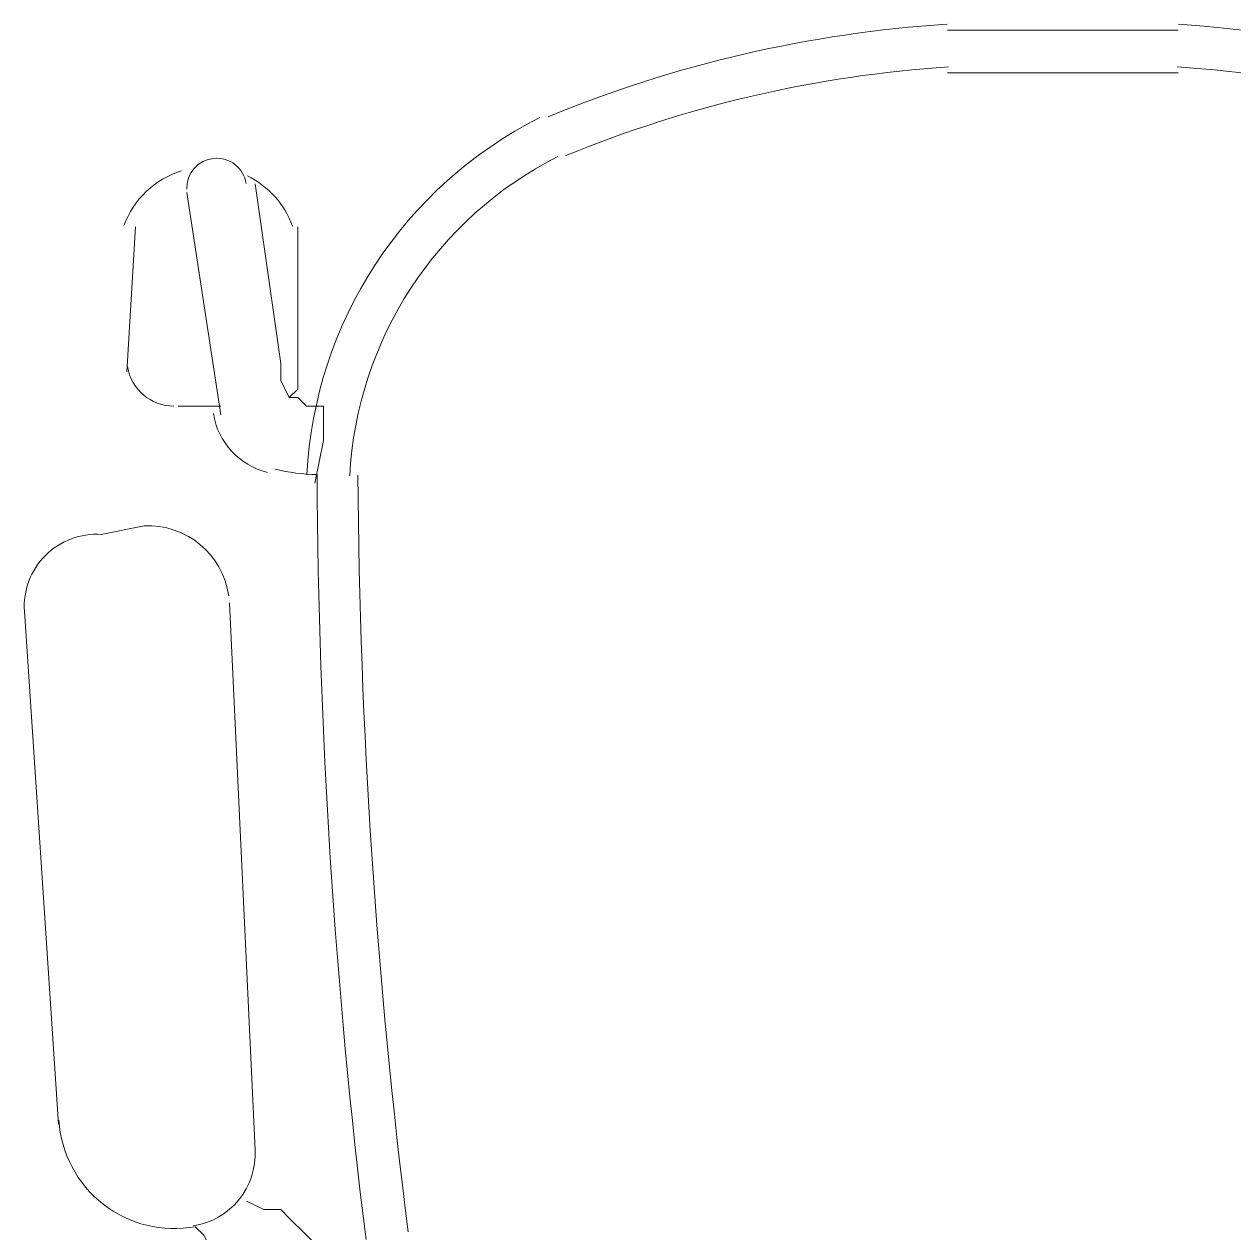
# Model space of a CAD drawing. Header units: metres. Extents: x 29 to 86.9, y -23.2 to 39.7.
# Drawn here: x 77.2101 to 77.5562, y -15.7975 to -15.4516 of the extents above; entities that cross this region are included whole.
import ezdxf

# ---------------------------------------------------------------- set-up
doc = ezdxf.new("R2010")
doc.units = ezdxf.units.M
doc.header["$LTSCALE"] = 100
doc.layers.get('0').update_dxf_attribs({"color": 254})
doc.layers.add('Arqui', color=8, linetype='Continuous', lineweight=0)

# ---------------------------------------------------------------- blocks, each defined once
blk = doc.blocks.new('A$C9582355f')
at = {"layer": 'Arqui'}
for points in [[(48.55775434867752, 7.71233600793812, -0.08177025660712628), (48.67180835297353, 7.685590510585826, -0.2703998475506316), (48.73800597605356, 7.583477686322112, 0.0583582612126347), (48.75013823081355, 7.585037856842064)], [(48.29914963471759, 7.585037856842064, 0.05835826122233991), (48.31128188947758, 7.583477686321658, 0.0296097286213368), (48.32526499877355, 7.364560560457903)], [(48.28597411145353, 7.548784722649998, 0.3874784100681846), (48.26174193276557, 7.568800711394033), (48.24951393276552, 7.566355111393932, 0.452074384260335), (48.22750353276552, 7.544344711393933), (48.23728593276559, 7.397608711394241)], [(48.27576378036559, 7.368481566481933, 0.38659702933047), (48.29353473276552, 7.390271911393938), (48.28619793276556, 7.546790311394034)], [(48.29353473276552, 7.34625111139394), (48.28619793276556, 7.356033511393889), (48.28130673276559, 7.360924711394091), (48.2788611327656, 7.365815911393838), (48.27641553276561, 7.368261511393939, -0.4491904813108997), (48.23738642246957, 7.398703141850092)]]:
    blk.add_lwpolyline(points, format="xyb", dxfattribs=at)
for points in [[(48.49162833276552, 7.710645511393977), (48.52586673276556, 7.710645511393977), (48.55765953276551, 7.710645511393977)], [(48.49162833276552, 7.698417511393927), (48.52586673276556, 7.698417511393927), (48.55765953276551, 7.698417511393927)], [(48.31065393276555, 7.581028711394083), (48.31309953276553, 7.593256711394133), (48.31309953276553, 7.603039111394082), (48.30820833276556, 7.603039111394082), (48.30576273276557, 7.605484711394183), (48.30331713276559, 7.605484711394183), (48.3008715327656, 7.61037591139393), (48.3008715327656, 7.615267111394132), (48.29353473276552, 7.666624711393979)], [(48.27396993276562, 7.664179111393878), (48.28375233276557, 7.600593511393981)], [(48.2568507327656, 7.612821511394031), (48.25929633276559, 7.654396711393929)], [(48.30576273276557, 7.654396711393929), (48.30576273276557, 7.61037591139393), (48.30576273276557, 7.607930311393829), (48.30331713276559, 7.605484711394183)], [(48.28375233276557, 7.603039111394082), (48.27152433276552, 7.603039111394082)], [(48.32043633276561, 7.341359911394193), (48.32043633276561, 7.343805511393839), (48.32043633276561, 7.348696711394041), (48.32043633276561, 7.351142311394142), (48.32043633276561, 7.356033511393889), (48.31554513276552, 7.35847911139399), (48.30820833276556, 7.365815911393838), (48.30331713276559, 7.37070711139404), (48.3008715327656, 7.373152711394141), (48.29598033276562, 7.373152711394141), (48.29108913276553, 7.375598311394242)]]:
    blk.add_lwpolyline(points, dxfattribs=at)
blk.add_lwpolyline([(48.38012046708553, 7.674461074106148, 0.2684717099797268), (48.3205898186215, 7.583137968026222, -0.2684717099797268)], format="xyb", close=True, dxfattribs=at)
for centre, radius, start, end in [((48.51486144779579, 7.352365623497008), 0.3607254773877167, 93.70787611524548, 112.4066368968362), ((48.51486132864005, 7.352366166901447), 0.3484969316370793, 93.76828929371628, 112.3352399382137), ((48.5344265368912, 7.352366166902357), 0.3484969316361274, 67.6647600617621, 86.2317107063033), ((48.42926549538805, 7.577360333301385), 0.1210571594388451, 116.6143664520909, 177.1380701329358), ((48.28252952684801, 7.665401917020972), 0.008559599353074081, 8.970285405350259, 181.8290954640659), ((48.28008395257626, 7.64583711779369), 0.02567880657858962, 107.2430908734902, 159.8346185675892), ((48.28008401348387, 7.645837203418523), 0.02567868610611211, 19.83021887689626, 64.00643306553772), ((48.27030153574725, 7.616489923259905), 0.01345081186605549, 189.0966736949153, 269.9999872990878), ((48.30209429178484, 7.604261869357742), 0.02078754725397305, 189.2778277212129, 255.9924807459636), ((50.1656279490474, 7.596924995796599), 1.842746069768815, 180.4229731920604, 187.1741220968234)]:
    blk.add_arc(centre, radius, start, end, dxfattribs=at)

msp = doc.modelspace()

# ---------------------------------------------------------------- block references
msp.add_blockref('A$C9582355f', (28.98266172889876, -23.16396569870889))

doc.saveas('drawing.dxf')
